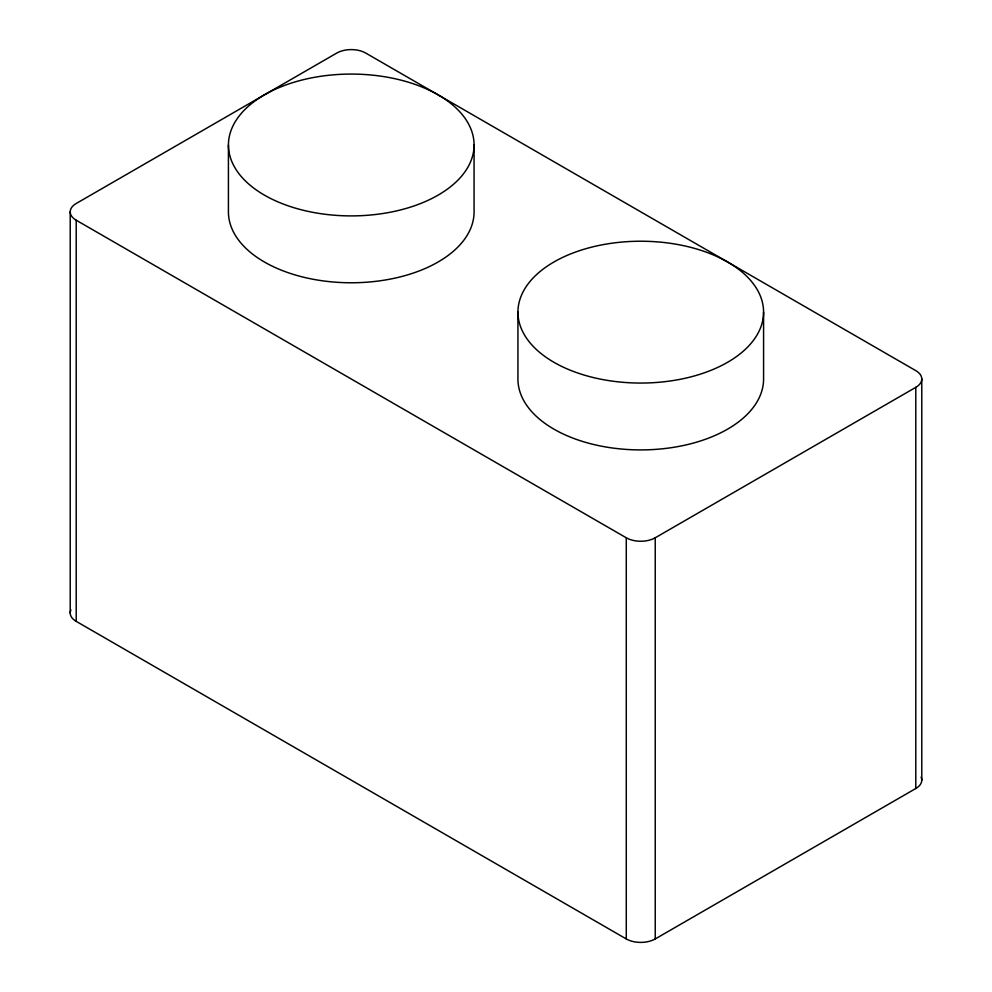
<?xml version="1.0" encoding="UTF-8"?>
<svg xmlns="http://www.w3.org/2000/svg" width="992" height="992" viewBox="0 0 992 992"><rect width="100%" height="100%" fill="white"/><g stroke="black" fill="none" stroke-linecap="round" stroke-linejoin="round"><path stroke-width="1.49" d="M76.21 220.212L626.274 537.788A20.472 11.817 0 0 0 655.228 537.788L915.79 387.351A20.472 11.817 0 0 0 915.79 370.636L365.726 53.06A20.472 11.817 0 0 0 336.772 53.06L76.21 203.496A20.472 11.817 0 0 0 76.21 220.212L76.21 621.364L626.274 938.94A20.472 11.817 0 0 0 655.228 938.94L915.79 788.504A20.472 11.817 0 0 0 921.084 777.096M921.779 378.994L921.779 780.146M915.79 387.351L915.79 788.504M763.58 312.133A122.822 70.916 0 0 1 579.34 373.55A122.822 70.916 0 0 1 579.34 250.728A122.822 70.916 0 0 1 763.58 312.133L763.58 378.994A122.822 70.916 0 0 1 640.758 449.909A122.822 70.916 0 0 1 517.923 378.994L517.923 312.133M655.228 537.788L655.228 938.94M626.274 537.788L626.274 938.94M474.077 144.993A122.822 70.916 0 0 1 289.838 206.398A122.822 70.916 0 0 1 289.838 83.576A122.822 70.916 0 0 1 474.077 144.993L474.077 211.854A122.822 70.916 0 0 1 351.242 282.77A122.822 70.916 0 0 1 228.42 211.854L228.42 144.993M70.221 211.854L70.221 613.006M76.21 621.364A20.472 11.817 0 0 1 70.916 609.944"/></g></svg>
